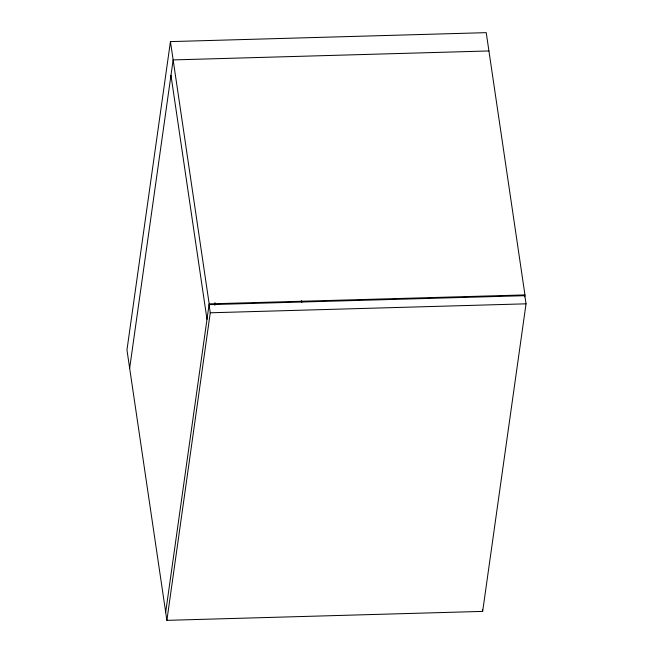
<?xml version="1.0" encoding="UTF-8"?>
<svg xmlns="http://www.w3.org/2000/svg" width="653" height="653" viewBox="0 0 653 653"><rect width="100%" height="100%" fill="white"/><g stroke="black" fill="none" stroke-linecap="round" stroke-linejoin="round"><path stroke-width="0.98" d="M524.677 296.846L524.955 294.919L486.224 32.65L170.441 41.612L126.96 349.951L166.882 620.35L482.665 611.388L526.04 303.825L524.841 295.687L209.058 304.649L210.266 312.787L166.882 620.35M129.661 368.243L173.143 59.913L488.926 50.95M165.682 612.22L209.172 303.882L170.441 41.612M214.413 304.984L214.69 302.968M214.992 305L215.278 302.984M209.172 303.882L524.955 294.919M210.266 312.787L526.04 303.825M482.404 609.584L482.665 611.388M301.531 300.584L301.817 302.543M170.972 75.324L206.993 319.301"/></g></svg>
